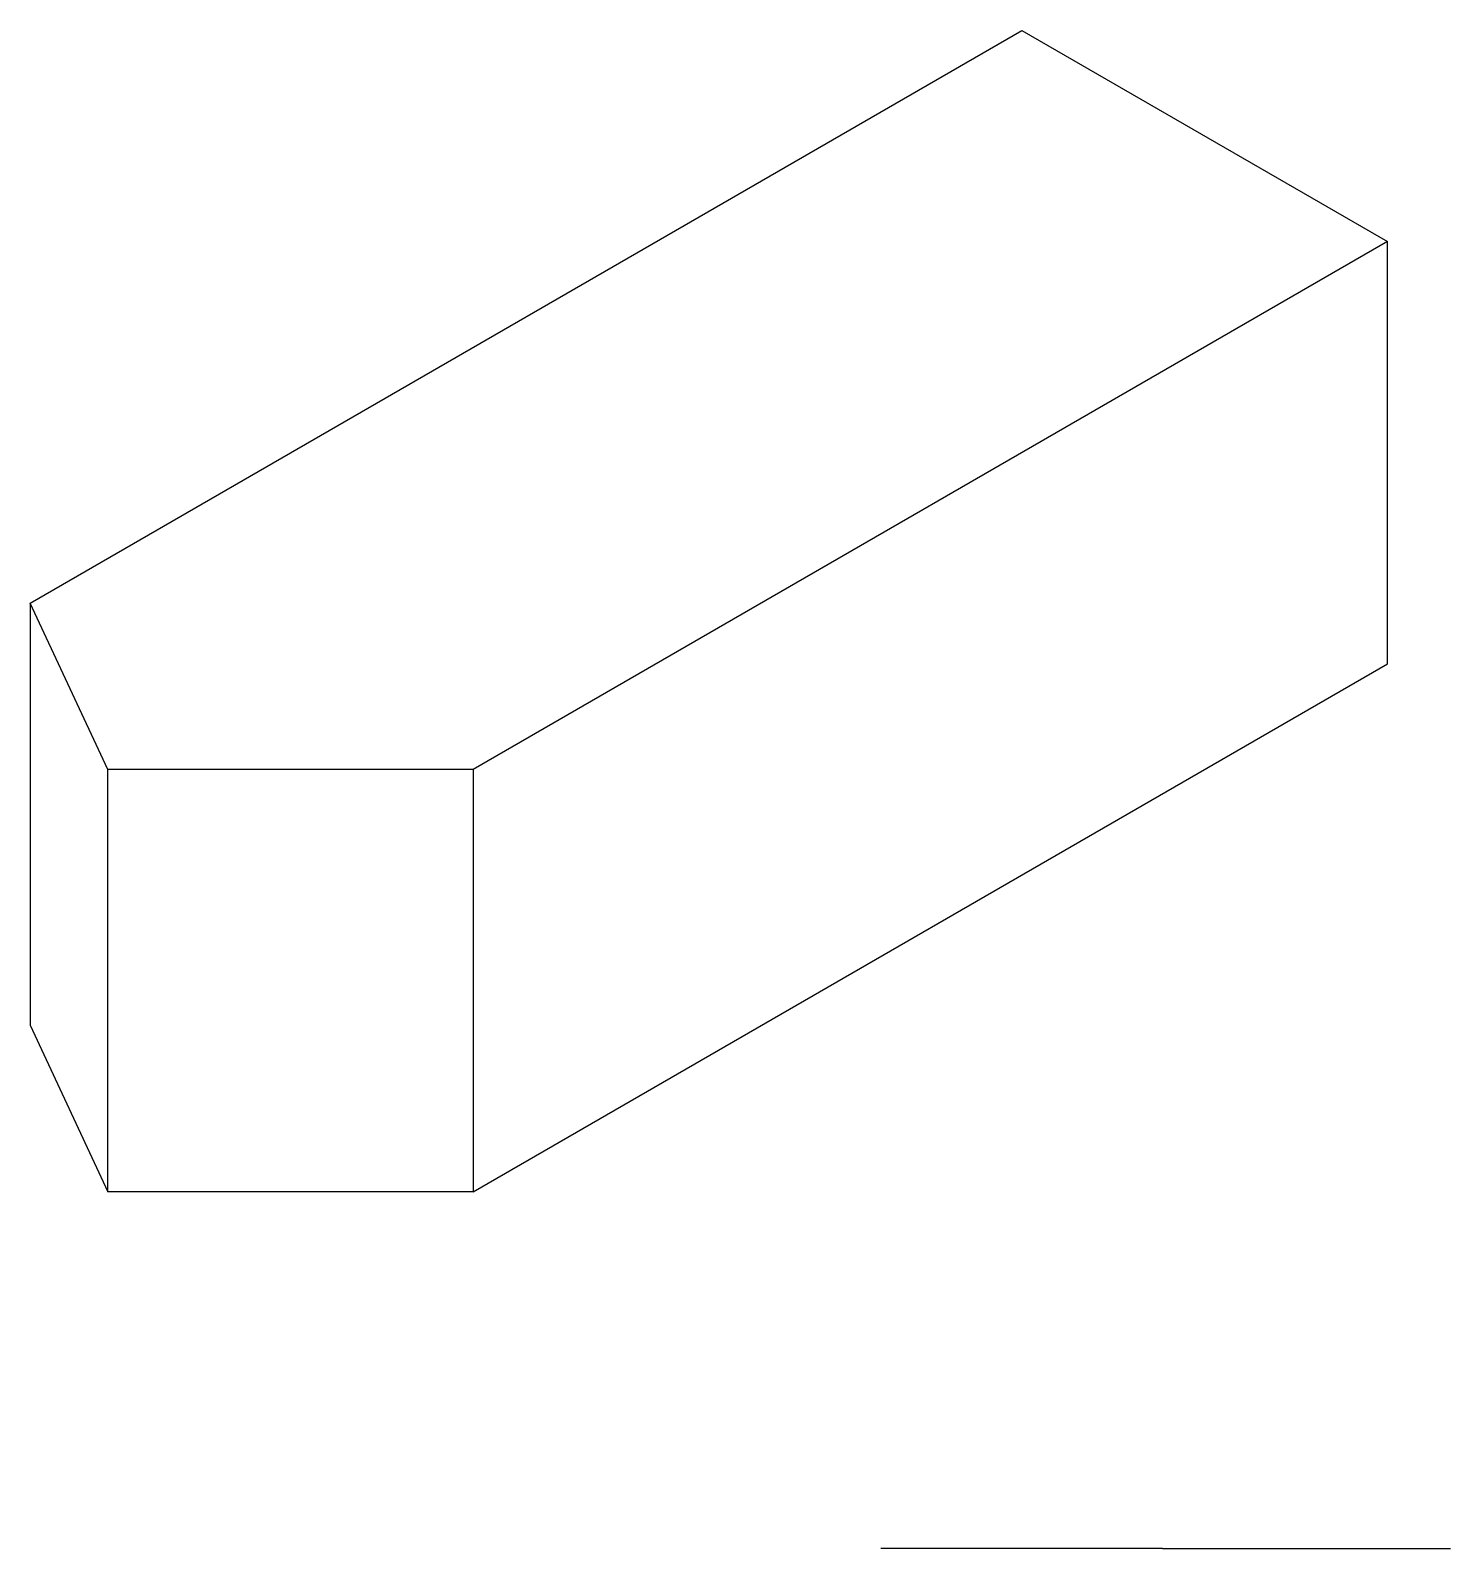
# Model space of a CAD drawing. Header units: inches. Extents: x -10001.08 to -10000, y -10001.21 to -10000.05.
import ezdxf

# ---------------------------------------------------------------- set-up
doc = ezdxf.new("R2010")
doc.units = ezdxf.units.IN
doc.header["$MEASUREMENT"] = 0
doc.linetypes.add('实线', pattern=[0])
doc.layers.add('草图几何图元 (ANSI)', color=7, linetype='实线', lineweight=25)

msp = doc.modelspace()

# ---------------------------------------------------------------- linework, layer by layer
at = {"layer": '草图几何图元 (ANSI)'}
for p, q in [((-10001.0844, -10000.487), (-10000.3296, -10000.0512)), ((-10000.3296, -10000.0512), (-10000.0512, -10000.2119)), ((-10000.0512, -10000.2119), (-10000.7472, -10000.6137)), ((-10000.0512, -10000.5334), (-10000.0512, -10000.2119)), ((-10001.0255, -10000.6137), (-10001.0844, -10000.487)), ((-10001.0844, -10000.487), (-10001.0844, -10000.8084)), ((-10000.7472, -10000.9352), (-10000.0512, -10000.5334)), ((-10000.7472, -10000.6137), (-10001.0255, -10000.6137)), ((-10001.0255, -10000.9352), (-10001.0255, -10000.6137)), ((-10000.7472, -10000.6137), (-10000.7472, -10000.9352)), ((-10001.0844, -10000.8084), (-10001.0255, -10000.9352)), ((-10000.7472, -10000.9352), (-10001.0255, -10000.9352)), ((-10000.2224, -10001.2067), (-10000.4368, -10001.2067)), ((-10000.2224, -10001.2067), (-10000.0031, -10001.2067))]:
    msp.add_line(p, q, dxfattribs=at)

doc.saveas('drawing.dxf')
